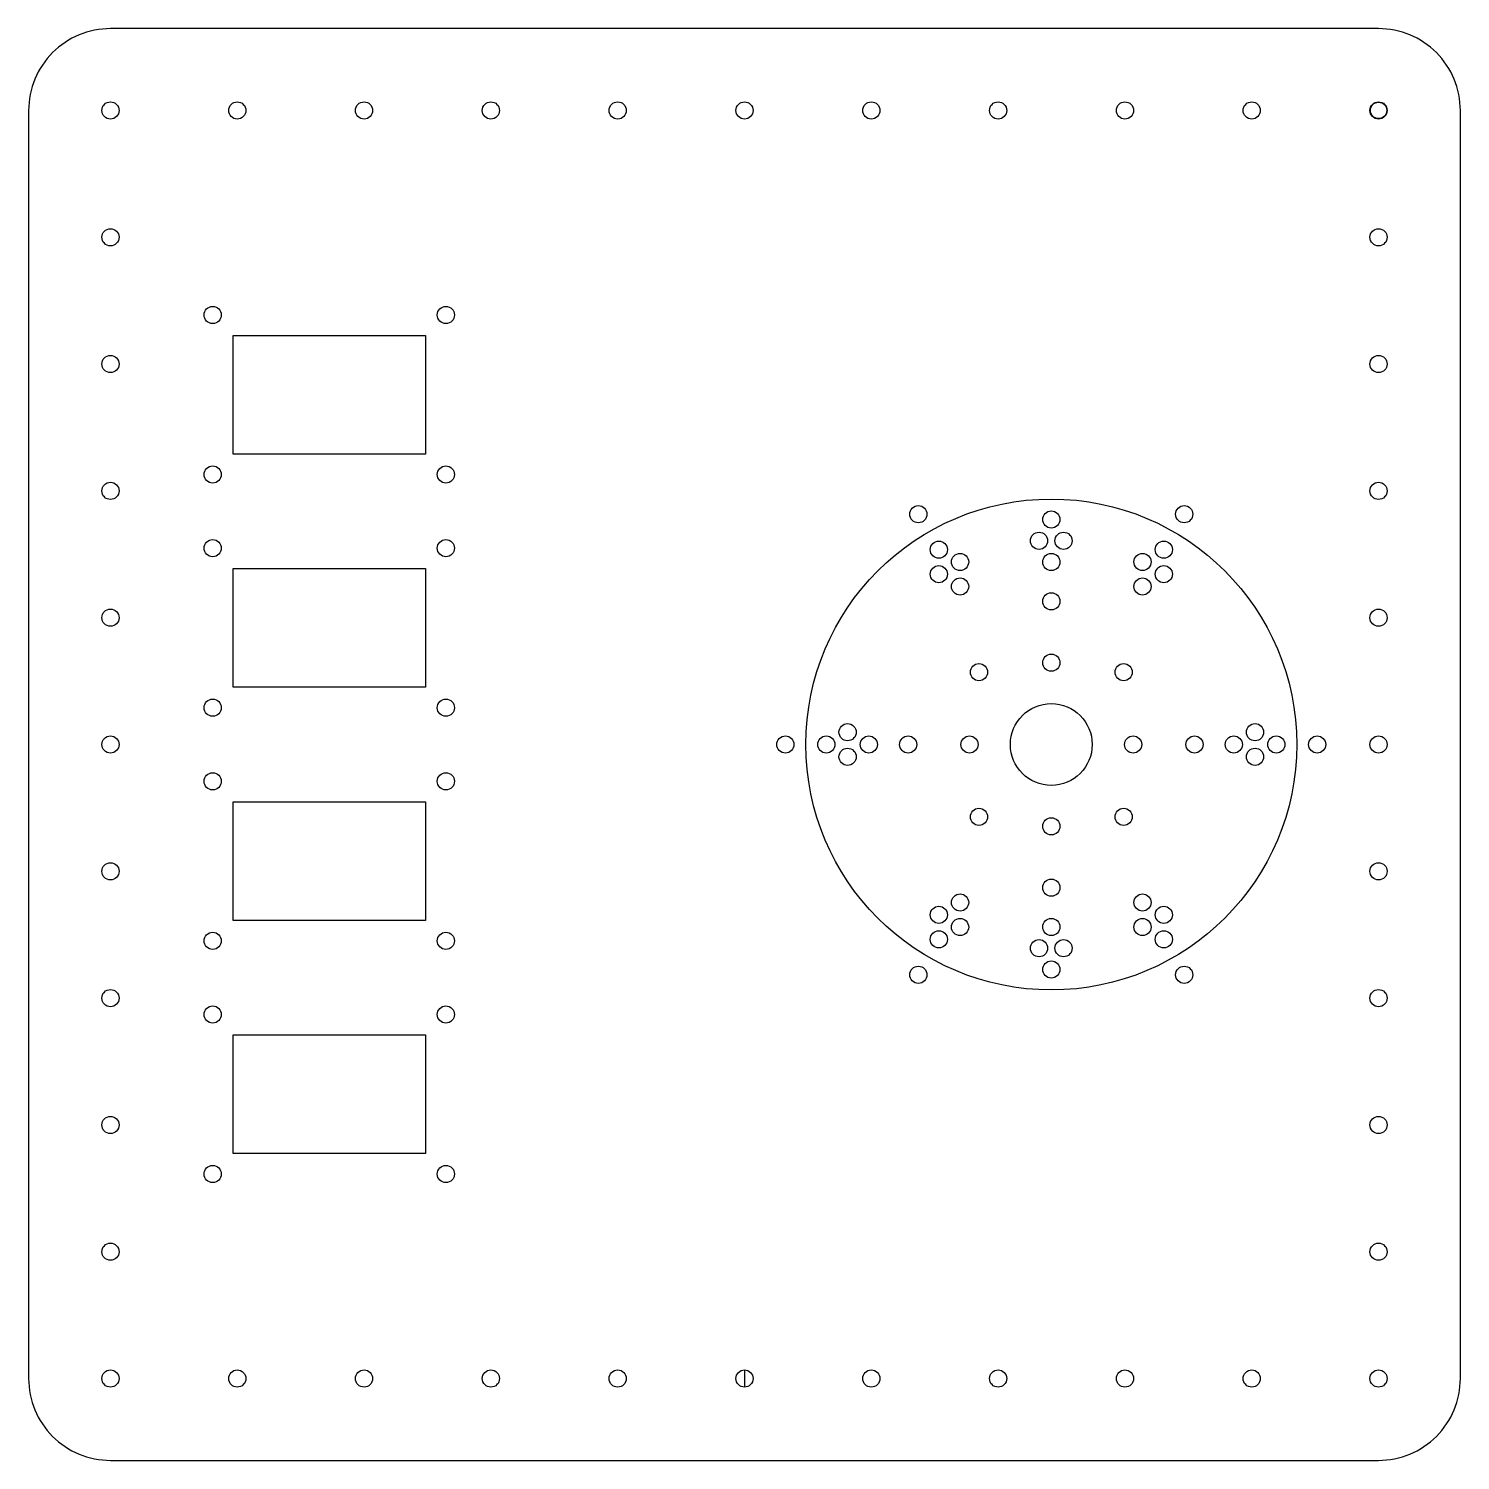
# Model space of a CAD drawing. Header units: millimetres. Extents: x 0 to 350, y 0 to 350.
import ezdxf

# ---------------------------------------------------------------- set-up
doc = ezdxf.new("R2010")
doc.units = ezdxf.units.MM
doc.header["$MEASUREMENT"] = 0

msp = doc.modelspace()

# ---------------------------------------------------------------- linework, layer by layer
msp.add_line((175, 22.1), (175, 17.9))
msp.add_lwpolyline([(20, 0), (330, 0, 0.414214), (350, 20), (350, 330, 0.414214), (330, 350), (20, 350, 0.414214), (0, 330), (0, 20, 0.414214)], format="xyb", close=True)
for points in [[(50, 275), (97, 275), (97, 246), (50, 246)], [(50, 189), (50, 218), (97, 218), (97, 189)], [(50, 132), (50, 161), (97, 161), (97, 132)], [(50, 75), (50, 104), (97, 104), (97, 75)]]:
    msp.add_lwpolyline(points, close=True)
for centre, radius in [((20, 330), 2.1), ((51, 330), 2.1), ((82, 330), 2.1), ((113, 330), 2.1), ((144, 330), 2.1), ((175, 330), 2.1), ((206, 330), 2.1), ((237, 330), 2.1), ((268, 330), 2.1), ((299, 330), 2.1), ((330, 330), 2.1), ((330, 330), 2), ((20, 299), 2.1), ((330, 299), 2.1), ((45, 280), 2.1), ((102, 280), 2.1), ((20, 268), 2.1), ((330, 268), 2.1), ((45, 241), 2.1), ((102, 241), 2.1), ((20, 237), 2.1), ((330, 237), 2.1), ((250, 175), 60), ((217.5, 231.29), 2.1), ((250, 230), 2.1), ((282.5, 231.29), 2.1), ((45, 223), 2.1), ((102, 223), 2.1), ((222.5, 222.63), 2.1), ((247, 224.8), 2.1), ((253, 224.8), 2.1), ((277.5, 222.63), 2.1), ((227.7, 219.63), 2.1), ((250, 219.61), 2.1), ((272.3, 219.63), 2.1), ((222.5, 216.63), 2.1), ((277.5, 216.63), 2.1), ((227.7, 213.63), 2.1), ((272.3, 213.63), 2.1), ((250, 210), 2.1), ((20, 206), 2.1), ((330, 206), 2.1), ((250, 195), 2.1), ((232.32, 192.68), 2.1), ((267.68, 192.68), 2.1), ((45, 184), 2.1), ((102, 184), 2.1), ((250, 175), 10), ((200.2, 178), 2.1), ((299.8, 178), 2.1), ((299.8, 178), 2.1), ((20, 175), 2.1), ((185, 175), 2.1), ((195, 175), 2.1), ((205.39, 175), 2.1), ((215, 175), 2.1), ((230, 175), 2.1), ((270, 175), 2.1), ((285, 175), 2.1), ((294.61, 175), 2.1), ((294.61, 175), 2.1), ((305, 175), 2.1), ((305, 175), 2.1), ((315, 175), 2.1), ((330, 175), 2.1), ((200.2, 172), 2.1), ((299.8, 172), 2.1), ((299.8, 172), 2.1), ((45, 166), 2.1), ((102, 166), 2.1), ((232.32, 157.32), 2.1), ((267.68, 157.32), 2.1), ((250, 155), 2.1), ((20, 144), 2.1), ((330, 144), 2.1), ((250, 140), 2.1), ((227.7, 136.37), 2.1), ((272.3, 136.37), 2.1), ((222.5, 133.37), 2.1), ((277.5, 133.37), 2.1), ((227.7, 130.37), 2.1), ((250, 130.39), 2.1), ((272.3, 130.37), 2.1), ((45, 127), 2.1), ((102, 127), 2.1), ((222.5, 127.37), 2.1), ((247, 125.2), 2.1), ((253, 125.2), 2.1), ((277.5, 127.37), 2.1), ((217.5, 118.71), 2.1), ((250, 120), 2.1), ((282.5, 118.71), 2.1), ((20, 113), 2.1), ((330, 113), 2.1), ((45, 109), 2.1), ((102, 109), 2.1), ((20, 82), 2.1), ((330, 82), 2.1), ((45, 70), 2.1), ((102, 70), 2.1), ((20, 51), 2.1), ((330, 51), 2.1), ((20, 20), 2.1), ((20, 20), 2.1), ((20, 20), 2.1), ((51, 20), 2.1), ((82, 20), 2.1), ((113, 20), 2.1), ((144, 20), 2.1), ((175, 20), 2.1), ((206, 20), 2.1), ((237, 20), 2.1), ((268, 20), 2.1), ((299, 20), 2.1), ((330, 20), 2.1)]:
    msp.add_circle(centre, radius)

doc.saveas('drawing.dxf')
